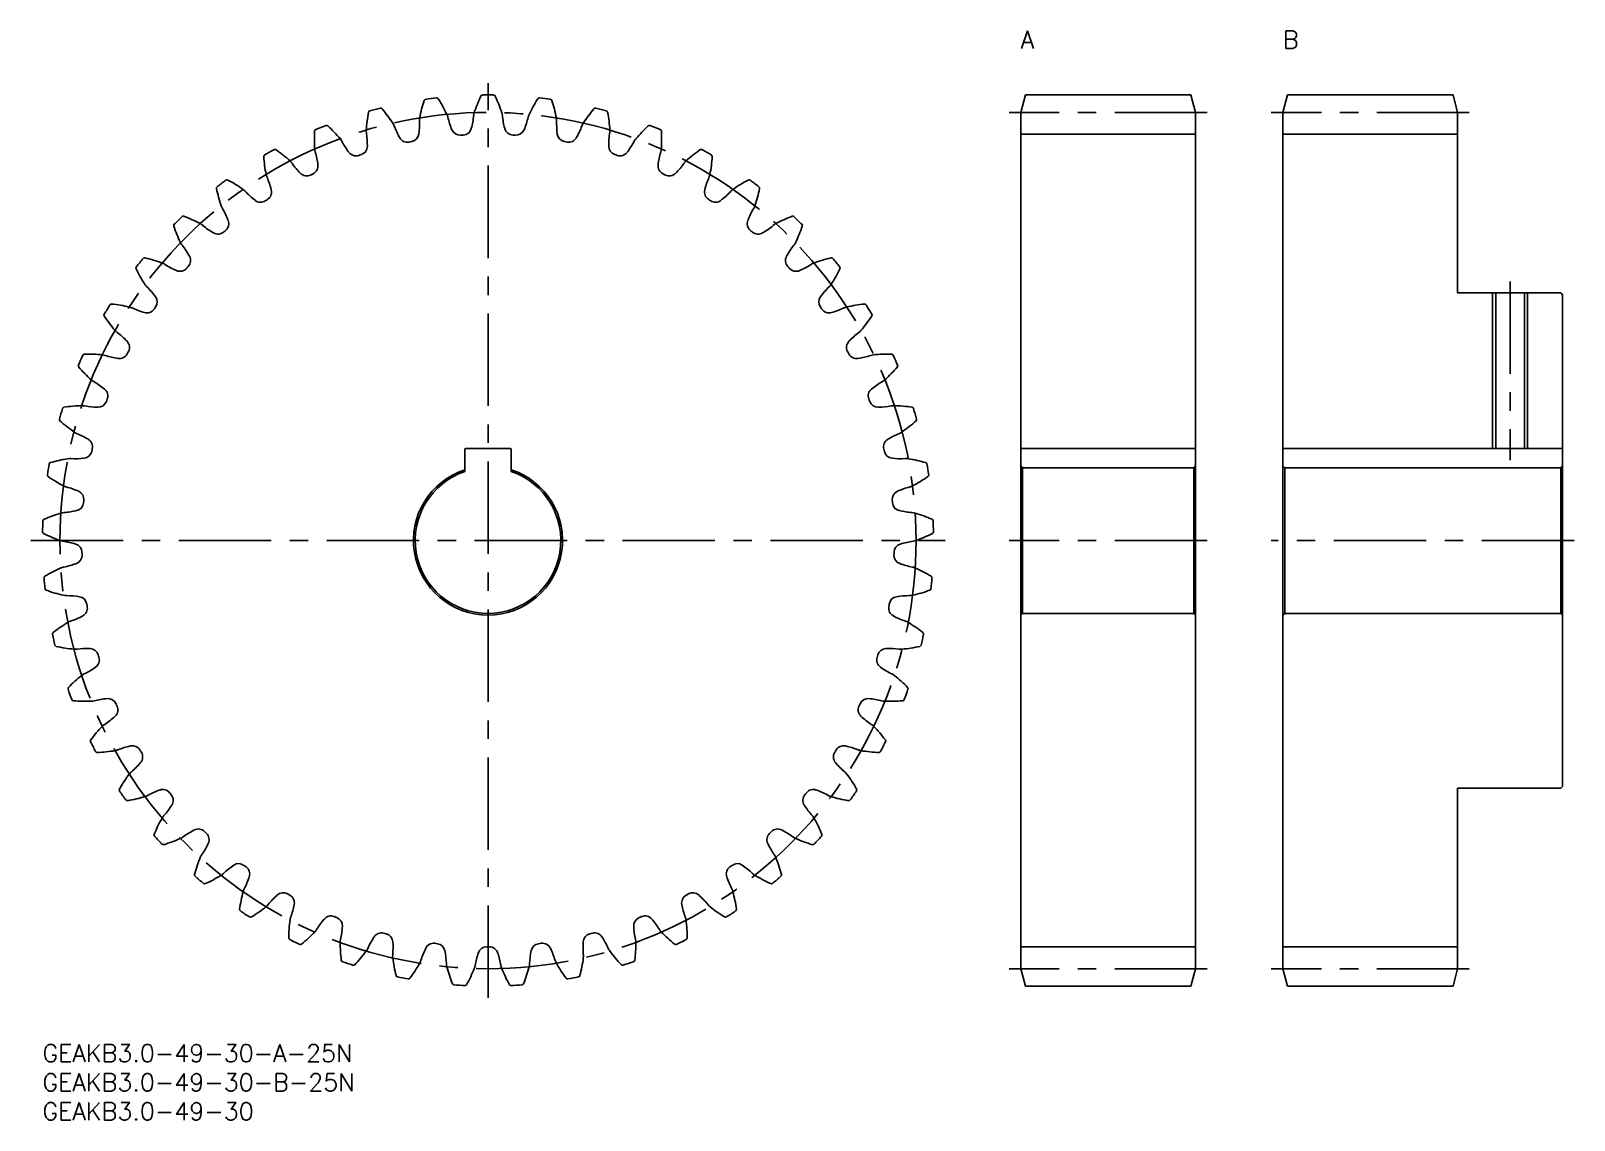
# Model space of a CAD drawing. Extents: x -2 to 263, y -13 to 174.
import ezdxf

# ---------------------------------------------------------------- set-up
doc = ezdxf.new("R2010")
doc.units = 0
doc.header["$LTSCALE"] = 0.5
doc.linetypes.add('CENTER', pattern=[50.8, 31.75, -6.35, 6.35, -6.35])
for name, color, linetype in [('MSM_CENTER', 1, 'CENTER'), ('MSM_CONTINUOUS', 7, 'CONTINUOUS'), ('MSM_NARROW', 5, 'CONTINUOUS'), ('MSM_PART_NUMBER', 7, 'CONTINUOUS')]:
    doc.layers.add(name, color=color, linetype=linetype)
doc.styles.get("Standard").update_dxf_attribs({"font": 'txt.shx', "height": 1, "bigfont": 'bigfont.shx'})

# ---------------------------------------------------------------- blocks, each defined once
blk = doc.blocks.new('*U2')
at = {"layer": 'MSM_PART_NUMBER'}
blk.add_text('GEAKB3.0-49-30-A-25N', height=3, dxfattribs=at).set_placement((0, -3))
blk = doc.blocks.new('*U3')
at = {"layer": 'MSM_PART_NUMBER'}
blk.add_text('GEAKB3.0-49-30-B-25N', height=3, dxfattribs=at).set_placement((0, -8))
blk = doc.blocks.new('*U4')
at = {"layer": 'MSM_PART_NUMBER'}
blk.add_text('GEAKB3.0-49-30', height=3, dxfattribs=at).set_placement((0, -13))
blk = doc.blocks.new('*U5')
at = {"layer": 'MSM_PART_NUMBER'}
blk.add_text('A', height=3, dxfattribs=at).set_placement((168, 171))
blk = doc.blocks.new('*U6')
at = {"layer": 'MSM_PART_NUMBER'}
blk.add_text('B', height=3, dxfattribs=at).set_placement((213, 171))

msp = doc.modelspace()

# ---------------------------------------------------------------- linework, layer by layer
at = {"layer": 'MSM_CENTER'}
for p, q in [((76.5, 8), (76.5, 165)), ((200, 160), (166, 160)), ((245, 160), (211, 160)), ((252, 131), (252, 100.3)), ((-2, 86.5), (155, 86.5)), ((200, 86.5), (166, 86.5)), ((263, 86.5), (211, 86.5)), ((200, 13), (166, 13)), ((245, 13), (211, 13))]:
    msp.add_line(p, q, dxfattribs=at)
msp.add_circle((76.5, 86.5), 73.5, dxfattribs=at)
at = {"layer": 'MSM_CONTINUOUS'}
for p, q in [((168.8, 163), (168, 160)), ((197.2, 163), (168.8, 163)), ((198, 160), (197.2, 163)), ((213.8, 163), (213, 160)), ((242.2, 163), (213.8, 163)), ((243, 160), (242.2, 163)), ((168, 13), (168, 160)), ((198, 160), (198, 13)), ((213, 13), (213, 160)), ((243, 129), (243, 160)), ((168, 156.25), (198, 156.25)), ((213, 156.25), (243, 156.25)), ((260.7, 129), (243, 129)), ((249.54, 129), (249.54, 102.3)), ((254.46, 129), (254.46, 102.3)), ((261, 128.7), (260.7, 129)), ((261, 128.7), (261, 44.3)), ((72.5, 102.1), (72.5, 98.34)), ((80.3, 102.3), (72.7, 102.3)), ((80.5, 98.34), (80.5, 102.1)), ((198, 102.3), (168, 102.3)), ((261, 102.3), (213, 102.3)), ((168.3, 99), (168, 99.3)), ((168.3, 99), (168.3, 74)), ((168.3, 99), (197.7, 99)), ((198, 99.3), (197.7, 99)), ((197.7, 99), (197.7, 74)), ((213.3, 99), (213, 99.3)), ((213.3, 99), (213.3, 74)), ((213.3, 99), (260.7, 99)), ((261, 99.3), (260.7, 99)), ((260.7, 99), (260.7, 74)), ((168.3, 74), (168, 73.7)), ((168.3, 74), (197.7, 74)), ((198, 73.7), (197.7, 74)), ((213.3, 74), (213, 73.7)), ((213.3, 74), (260.7, 74)), ((261, 73.7), (260.7, 74)), ((243, 44), (243, 13)), ((260.7, 44), (243, 44)), ((261, 44.3), (260.7, 44)), ((168, 16.75), (198, 16.75)), ((213, 16.75), (243, 16.75)), ((168.8, 10), (168, 13)), ((198, 13), (197.2, 10)), ((213.8, 10), (213, 13)), ((243, 13), (242.2, 10)), ((197.2, 10), (168.8, 10)), ((242.2, 10), (213.8, 10))]:
    msp.add_line(p, q, dxfattribs=at)
for centre, radius, start, end in [((88.83, 154.46), 24.5, 161.9758, 169.1837), ((65.82, 161.95), 0.3, 98.0556, 161.9758), ((76.5, 86.5), 76.5, 96.6382, 98.0556), ((67.69, 162.19), 0.3, 32.7181, 96.6382), ((47.33, 149.11), 24.5, 25.5102, 32.7181), ((97.42, 152.32), 24.5, 154.6289, 161.8367), ((75.56, 162.69), 0.3, 90.7087, 154.6289), ((76.5, 86.5), 76.5, 89.2913, 90.7087), ((77.44, 162.69), 0.3, 25.3711, 89.2913), ((55.58, 152.32), 24.5, 18.1633, 25.3711), ((105.67, 149.11), 24.5, 147.2819, 154.4898), ((85.31, 162.19), 0.3, 83.3618, 147.282), ((76.5, 86.5), 76.5, 81.9444, 83.3618), ((87.18, 161.95), 0.3, 18.0242, 81.9443), ((64.17, 154.46), 24.5, 10.8163, 18.0242), ((80.04, 155.48), 24.5, 169.3227, 176.5306), ((56.26, 159.96), 0.3, 105.4026, 169.3228), ((76.5, 86.5), 76.5, 103.9852, 105.4026), ((58.08, 160.44), 0.3, 40.065, 103.9852), ((39.56, 144.86), 24.5, 32.8571, 40.065), ((67.2, 158.59), 2.48, 169.1837, 181.2001), ((67.2, 158.59), 2.48, 13.4938, 25.5102), ((84.27, 162.7), 15.08, 193.518, 202.098), ((59.05, 161.08), 15.08, 345.2489, 353.829), ((76.5, 159.19), 2.48, 161.8367, 173.8531), ((76.5, 159.19), 2.48, 6.1469, 18.1633), ((93.95, 161.08), 15.08, 186.171, 194.7511), ((68.73, 162.7), 15.08, 337.902, 346.482), ((85.8, 158.59), 2.48, 154.4898, 166.5062), ((85.8, 158.59), 2.48, 358.7999, 10.8163), ((113.44, 144.86), 24.5, 139.935, 147.1429), ((94.92, 160.44), 0.3, 76.0148, 139.935), ((76.5, 86.5), 76.5, 74.5974, 76.0148), ((96.74, 159.96), 0.3, 10.6773, 74.5973), ((72.96, 155.48), 24.5, 3.4694, 10.6773), ((71.19, 155.37), 24.5, 176.6697, 183.8776), ((47.03, 156.77), 0.3, 112.7498, 176.6697), ((76.5, 86.5), 76.5, 111.3321, 112.7495), ((48.78, 157.48), 0.3, 47.412, 111.3321), ((32.4, 139.66), 24.5, 40.2041, 47.412), ((58.06, 156.81), 2.48, 176.5306, 188.547), ((40.7, 154.21), 15.08, 359.9428, 8.5229), ((58.06, 156.81), 2.48, 20.8408, 32.8571), ((74.47, 163.06), 15.08, 200.8649, 209.445), ((49.65, 158.23), 15.08, 352.5958, 1.1759), ((71.7, 157.59), 1.5, 202.098, 273.8667), ((72.17, 157.62), 1.5, 273.4802, 345.2489), ((80.83, 157.62), 1.5, 194.7511, 266.5197), ((81.3, 157.59), 1.5, 266.1333, 337.902), ((103.35, 158.23), 15.08, 178.8241, 187.4042), ((78.53, 163.06), 15.08, 330.555, 339.1351), ((94.94, 156.81), 2.48, 147.1428, 159.1592), ((112.3, 154.21), 15.08, 171.4771, 180.0572), ((94.94, 156.81), 2.48, 351.453, 3.4694), ((120.6, 139.66), 24.5, 132.588, 139.7959), ((104.22, 157.48), 0.3, 68.6679, 132.5881), ((76.5, 86.5), 76.5, 67.2505, 68.6679), ((105.97, 156.77), 0.3, 3.3303, 67.2505), ((81.81, 155.37), 24.5, 356.1224, 3.3303), ((49.22, 153.88), 2.48, 183.8776, 195.8939), ((49.22, 153.88), 2.48, 28.1877, 40.2041), ((64.69, 162.18), 15.08, 208.2118, 216.7919), ((54.28, 154.2), 1.5, 288.1741, 359.9428), ((62.64, 156.39), 1.5, 209.445, 281.2136), ((76.5, 86.5), 69.75, 100.8272, 101.2136), ((63.12, 156.48), 1.5, 280.8272, 352.5958), ((76.5, 86.5), 69.75, 93.4803, 93.8667), ((76.5, 86.5), 69.75, 86.1333, 86.5197), ((89.88, 156.48), 1.5, 187.4042, 259.1728), ((76.5, 86.5), 69.75, 78.7864, 79.1728), ((90.36, 156.39), 1.5, 258.7864, 330.555), ((98.72, 154.2), 1.5, 180.0572, 251.8259), ((88.31, 162.18), 15.08, 323.2081, 331.7882), ((103.78, 153.88), 2.48, 139.7959, 151.8123), ((103.78, 153.88), 2.48, 344.1061, 356.1225), ((38.29, 152.43), 0.3, 120.0962, 184.0166), ((62.43, 154.12), 24.5, 184.0166, 191.2245), ((76.5, 86.5), 76.5, 118.679, 120.0965), ((39.93, 153.35), 0.3, 54.7589, 118.6791), ((25.97, 133.59), 24.5, 47.551, 54.7589), ((40.83, 149.84), 2.48, 35.5346, 47.551), ((55.11, 160.04), 15.08, 215.5588, 224.1389), ((32.34, 149.08), 15.08, 7.2897, 15.8698), ((53.82, 154.04), 1.5, 216.7919, 288.5606), ((76.5, 86.5), 69.75, 108.1741, 108.5606), ((76.5, 86.5), 69.75, 71.4394, 71.8259), ((99.18, 154.04), 1.5, 251.4394, 323.2081), ((120.66, 149.08), 15.08, 164.1302, 172.7103), ((97.89, 160.04), 15.08, 315.8611, 324.4412), ((112.17, 149.84), 2.48, 132.449, 144.4654), ((127.03, 133.59), 24.5, 125.2411, 132.449), ((113.07, 153.35), 0.3, 61.321, 125.2411), ((76.5, 86.5), 76.5, 59.9035, 61.321), ((90.57, 154.12), 24.5, 348.7755, 355.9834), ((114.71, 152.43), 0.3, 355.9834, 59.9036), ((31.68, 148.13), 0.3, 62.1058, 126.026), ((40.83, 149.84), 2.48, 191.2245, 203.2409), ((24.7, 142.91), 15.08, 14.6367, 23.2167), ((45.37, 150.59), 1.5, 224.1389, 295.9075), ((76.5, 86.5), 69.75, 115.5211, 115.9075), ((45.8, 150.8), 1.5, 295.5211, 7.2897), ((107.2, 150.8), 1.5, 172.7103, 244.4789), ((76.5, 86.5), 69.75, 64.0925, 64.4789), ((107.63, 150.59), 1.5, 244.0925, 315.8611), ((128.3, 142.91), 15.08, 156.7833, 165.3633), ((112.17, 149.84), 2.48, 336.7591, 348.7755), ((121.32, 148.13), 0.3, 53.974, 117.8942), ((30.17, 147), 0.3, 127.4437, 191.3636), ((53.9, 151.77), 24.5, 191.3636, 198.5714), ((76.5, 86.5), 76.5, 126.026, 127.4434), ((20.36, 126.74), 24.5, 54.898, 62.1058), ((33.02, 144.75), 2.48, 42.8816, 54.898), ((45.88, 156.71), 15.08, 222.9057, 231.4858), ((37.83, 146.34), 1.5, 302.868, 14.6367), ((115.17, 146.34), 1.5, 165.3633, 237.132), ((107.12, 156.71), 15.08, 308.5142, 317.0943), ((119.98, 144.75), 2.48, 125.102, 137.1184), ((132.64, 126.74), 24.5, 117.8942, 125.102), ((76.5, 86.5), 76.5, 52.5566, 53.974), ((99.1, 151.77), 24.5, 341.4286, 348.6364), ((122.83, 147), 0.3, 348.6364, 52.5567), ((33.02, 144.75), 2.48, 198.5714, 210.5878), ((17.91, 135.83), 15.08, 21.9836, 30.5637), ((37.43, 146.08), 1.5, 231.4858, 303.2544), ((76.5, 86.5), 69.75, 122.868, 123.2544), ((76.5, 86.5), 69.75, 56.7456, 57.132), ((115.57, 146.08), 1.5, 236.7456, 308.5142), ((135.09, 135.83), 15.08, 149.4363, 158.0164), ((119.98, 144.75), 2.48, 329.4122, 341.4286), ((22.82, 140.58), 0.3, 134.7903, 198.7105), ((45.74, 148.34), 24.5, 198.7105, 205.9184), ((76.5, 86.5), 76.5, 133.3729, 134.7903), ((24.17, 141.89), 0.3, 69.4528, 133.373), ((15.68, 119.23), 24.5, 62.2449, 69.4528), ((25.93, 138.72), 2.48, 50.2285, 62.2449), ((37.16, 152.21), 15.08, 230.2526, 238.8327), ((30.5, 140.91), 1.5, 310.2149, 21.9836), ((122.5, 140.91), 1.5, 158.0164, 229.7851), ((115.84, 152.21), 15.08, 301.1673, 309.7474), ((127.07, 138.72), 2.48, 117.7551, 129.7715), ((137.32, 119.23), 24.5, 110.5472, 117.7551), ((128.83, 141.89), 0.3, 46.6271, 110.5473), ((76.5, 86.5), 76.5, 45.2097, 46.6271), ((107.26, 148.34), 24.5, 334.0816, 341.2895), ((130.18, 140.58), 0.3, 341.2895, 45.2097), ((30.13, 140.6), 1.5, 238.8327, 310.6014), ((76.5, 86.5), 69.75, 130.2149, 130.6014), ((76.5, 86.5), 69.75, 49.3986, 49.7851), ((122.87, 140.6), 1.5, 229.3986, 301.1673), ((25.93, 138.72), 2.48, 205.9184, 217.9347), ((12.08, 127.93), 15.08, 29.3305, 37.9106), ((23.92, 134.58), 1.5, 317.5619, 29.3305), ((129.08, 134.58), 1.5, 150.6695, 222.4381), ((140.92, 127.93), 15.08, 142.0894, 150.6695), ((127.07, 138.72), 2.48, 322.0653, 334.0816), ((16.34, 133.27), 0.3, 142.1373, 206.0575), ((38.08, 143.9), 24.5, 206.0574, 213.2653), ((76.5, 86.5), 76.5, 140.7199, 142.1373), ((17.52, 134.74), 0.3, 76.7997, 140.7199), ((11.99, 111.18), 24.5, 69.5918, 76.7997), ((19.67, 131.82), 2.48, 57.5755, 69.5918), ((29.08, 146.64), 15.08, 237.5996, 246.1797), ((23.59, 134.22), 1.5, 246.1797, 317.9483), ((76.5, 86.5), 69.75, 137.5619, 137.9483), ((76.5, 86.5), 69.75, 42.0517, 42.4381), ((129.41, 134.22), 1.5, 222.0517, 293.8203), ((123.92, 146.64), 15.08, 293.8203, 302.4004), ((133.33, 131.82), 2.48, 110.4082, 122.4245), ((141.01, 111.18), 24.5, 103.2003, 110.4082), ((114.92, 143.9), 24.5, 326.7347, 333.9426), ((135.48, 134.74), 0.3, 39.2801, 103.2003), ((76.5, 86.5), 76.5, 37.8627, 39.2801), ((136.66, 133.27), 0.3, 333.9426, 37.8628), ((19.67, 131.82), 2.48, 213.2653, 225.2817), ((7.31, 119.35), 15.08, 36.6775, 45.2576), ((145.69, 119.35), 15.08, 134.7424, 143.3225), ((133.33, 131.82), 2.48, 314.7183, 326.7347), ((18.2, 127.46), 1.5, 324.9088, 36.6775), ((134.8, 127.46), 1.5, 143.3225, 215.0912), ((10.85, 125.19), 0.3, 149.4842, 213.4044), ((76.5, 86.5), 76.5, 148.0668, 149.4842), ((31.06, 138.52), 24.5, 213.4044, 220.6122), ((11.83, 126.8), 0.3, 84.1466, 148.0668), ((9.36, 102.73), 24.5, 76.9388, 84.1466), ((14.34, 124.18), 2.48, 64.9224, 76.9388), ((21.78, 140.09), 15.08, 244.9465, 253.5266), ((17.93, 127.07), 1.5, 253.5266, 325.2953), ((76.5, 86.5), 69.75, 144.9088, 145.2953), ((76.5, 86.5), 69.75, 34.7047, 35.0912), ((135.07, 127.07), 1.5, 214.7047, 286.4734), ((131.22, 140.09), 15.08, 286.4734, 295.0535), ((138.66, 124.18), 2.48, 103.0612, 115.0776), ((143.64, 102.73), 24.5, 95.8534, 103.0612), ((121.94, 138.52), 24.5, 319.3878, 326.5956), ((141.17, 126.8), 0.3, 31.9332, 95.8534), ((76.5, 86.5), 76.5, 30.5158, 31.9332), ((142.15, 125.19), 0.3, 326.5956, 30.5158), ((14.34, 124.18), 2.48, 220.6122, 232.6286), ((3.68, 110.23), 15.08, 44.0244, 52.6045), ((149.32, 110.23), 15.08, 127.3955, 135.9756), ((138.66, 124.18), 2.48, 307.3714, 319.3878), ((13.44, 119.67), 1.5, 332.2558, 44.0244), ((139.56, 119.67), 1.5, 135.9756, 207.7442), ((76.5, 86.5), 76.5, 155.4137, 156.8312), ((7.21, 118.2), 0.3, 91.4936, 155.4138), ((7.84, 94.01), 24.5, 84.2857, 91.4936), ((10.03, 115.92), 2.48, 72.2693, 84.2857), ((15.37, 132.65), 15.08, 252.2935, 260.8735), ((13.22, 119.24), 1.5, 260.8735, 332.6422), ((76.5, 86.5), 69.75, 152.2558, 152.6422), ((76.5, 86.5), 69.75, 27.3578, 27.7442), ((139.78, 119.24), 1.5, 207.3578, 279.1265), ((137.63, 132.65), 15.08, 279.1265, 287.7065), ((142.97, 115.92), 2.48, 95.7143, 107.7307), ((145.16, 94.01), 24.5, 88.5064, 95.7143), ((145.79, 118.2), 0.3, 24.5863, 88.5064), ((76.5, 86.5), 76.5, 23.1688, 24.5863), ((6.45, 116.48), 0.3, 156.8312, 220.7513), ((24.78, 132.28), 24.5, 220.7513, 227.9592), ((10.03, 115.92), 2.48, 227.9592, 239.9756), ((142.97, 115.92), 2.48, 300.0244, 312.0408), ((128.22, 132.28), 24.5, 312.0408, 319.2487), ((146.55, 116.48), 0.3, 319.2487, 23.1688), ((1.24, 100.73), 15.08, 51.3714, 59.9514), ((9.72, 111.33), 1.5, 339.6027, 51.3714), ((143.28, 111.33), 1.5, 128.6287, 200.3973), ((151.76, 100.73), 15.08, 120.0486, 128.6287), ((76.5, 86.5), 76.5, 162.7607, 164.1781), ((3.72, 109.08), 0.3, 98.8405, 162.7607), ((7.44, 85.17), 24.5, 91.6327, 98.8405), ((6.82, 107.18), 2.48, 79.6163, 91.6327), ((9.97, 124.45), 15.08, 259.6404, 268.2205), ((9.55, 110.88), 1.5, 268.2205, 339.9891), ((76.5, 86.5), 69.75, 159.6027, 159.9891), ((76.5, 86.5), 69.75, 20.0109, 20.3973), ((143.45, 110.88), 1.5, 200.0109, 271.7795), ((143.03, 124.45), 15.08, 271.7795, 280.3596), ((146.18, 107.18), 2.48, 88.3673, 100.3837), ((145.56, 85.17), 24.5, 81.1595, 88.3673), ((149.28, 109.08), 0.3, 17.2393, 81.1595), ((76.5, 86.5), 76.5, 15.8219, 17.2393), ((3.19, 107.28), 0.3, 164.1781, 228.0983), ((19.35, 125.29), 24.5, 228.0983, 235.3061), ((133.65, 125.29), 24.5, 304.6939, 311.9017), ((149.81, 107.28), 0.3, 311.9017, 15.8218), ((6.82, 107.18), 2.48, 235.3061, 247.3225), ((0.04, 90.99), 15.08, 58.7183, 67.2984), ((7.09, 102.59), 1.5, 346.9496, 58.7183), ((145.91, 102.59), 1.5, 121.2817, 193.0504), ((152.96, 90.99), 15.08, 112.7016, 121.2817), ((146.18, 107.18), 2.48, 292.6775, 304.6939), ((6.98, 102.12), 1.5, 275.5674, 347.3361), ((76.5, 86.5), 69.75, 166.9496, 167.3361), ((72.7, 102.1), 0.2, 90, 180), ((80.3, 102.1), 0.2, 0, 90), ((76.5, 86.5), 69.75, 12.6639, 13.0504), ((146.02, 102.12), 1.5, 192.6639, 264.4326), ((76.5, 86.5), 76.5, 170.1076, 171.525), ((1.43, 99.59), 0.3, 106.1875, 170.1076), ((8.18, 76.35), 24.5, 98.9796, 106.1875), ((4.74, 98.1), 2.48, 86.9632, 98.9796), ((5.67, 115.63), 15.08, 266.9873, 275.5674), ((76.5, 86.5), 12.8, 108.21, 71.79), ((76.5, 86.5), 12.5, 108.6629, 71.3371), ((147.33, 115.63), 15.08, 264.4326, 273.0127), ((148.26, 98.1), 2.48, 81.0204, 93.0368), ((144.82, 76.35), 24.5, 73.8125, 81.0204), ((151.57, 99.59), 0.3, 9.8924, 73.8126), ((76.5, 86.5), 76.5, 8.475, 9.8924), ((1.13, 97.73), 0.3, 171.525, 235.4452), ((14.86, 117.66), 24.5, 235.4452, 242.6531), ((4.74, 98.1), 2.48, 242.6531, 254.6694), ((0.09, 81.17), 15.08, 66.0652, 74.6453), ((152.91, 81.17), 15.08, 105.3547, 113.9348), ((148.26, 98.1), 2.48, 285.3306, 297.3469), ((138.14, 117.66), 24.5, 297.3469, 304.5548), ((151.87, 97.73), 0.3, 304.5548, 8.4749), ((5.56, 93.1), 1.5, 282.9144, 354.683), ((5.6, 93.58), 1.5, 354.2966, 66.0652), ((76.5, 86.5), 69.75, 174.2966, 174.683), ((147.4, 93.58), 1.5, 113.9348, 185.7034), ((76.5, 86.5), 69.75, 5.317, 5.7034), ((147.44, 93.1), 1.5, 185.317, 257.0856), ((0.38, 89.88), 0.3, 113.5344, 177.4546), ((10.04, 67.7), 24.5, 106.3265, 113.5344), ((3.85, 88.83), 2.48, 94.3102, 106.3265), ((2.52, 106.34), 15.08, 274.3343, 282.9144), ((150.48, 106.34), 15.08, 257.0856, 265.6657), ((149.15, 88.83), 2.48, 73.6735, 85.6898), ((142.96, 67.7), 24.5, 66.4656, 73.6735), ((152.62, 89.88), 0.3, 2.5454, 66.4656), ((76.5, 86.5), 76.5, 177.4546, 178.872), ((0.31, 88), 0.3, 178.872, 242.7922), ((11.38, 109.52), 24.5, 242.7921, 250), ((141.62, 109.52), 24.5, 290, 297.2079), ((152.69, 88), 0.3, 297.2079, 1.128), ((76.5, 86.5), 76.5, 1.128, 2.5454), ((3.85, 88.83), 2.48, 250, 262.0164), ((1.4, 71.44), 15.08, 73.4122, 81.9922), ((5.28, 84.46), 1.5, 1.6435, 73.4122), ((147.72, 84.46), 1.5, 106.5878, 178.3565), ((151.6, 71.44), 15.08, 98.0078, 106.5878), ((149.15, 88.83), 2.48, 277.9836, 290), ((0.59, 96.71), 15.08, 281.6812, 290.2613), ((5.29, 83.98), 1.5, 290.2613, 2.03), ((76.5, 86.5), 69.75, 181.6435, 182.03), ((76.5, 86.5), 69.75, 357.97, 358.3565), ((147.71, 83.98), 1.5, 177.97, 249.7387), ((152.41, 96.71), 15.08, 249.7387, 258.3188), ((0.57, 80.12), 0.3, 120.8813, 184.8015), ((76.5, 86.5), 76.5, 184.8015, 186.2189), ((12.99, 59.35), 24.5, 113.6735, 120.8813), ((4.15, 79.52), 2.48, 101.6571, 113.6735), ((148.85, 79.52), 2.48, 66.3265, 78.3429), ((140.01, 59.35), 24.5, 59.1187, 66.3265), ((76.5, 86.5), 76.5, 353.7811, 355.1985), ((152.43, 80.12), 0.3, 355.1985, 59.1187), ((0.75, 78.25), 0.3, 186.2189, 250.1391), ((8.97, 101.01), 24.5, 250.1391, 257.3469), ((4.15, 79.52), 2.48, 257.3469, 269.3633), ((3.95, 61.97), 15.08, 80.7591, 89.3392), ((149.05, 61.97), 15.08, 90.6608, 99.2409), ((148.85, 79.52), 2.48, 270.6367, 282.6531), ((144.03, 101.01), 24.5, 282.6531, 289.8609), ((152.25, 78.25), 0.3, 289.8609, 353.781), ((6.13, 75.37), 1.5, 8.9905, 80.7591), ((6.2, 74.89), 1.5, 297.6082, 9.3769), ((76.5, 86.5), 69.75, 188.9905, 189.3769), ((146.8, 74.89), 1.5, 170.6231, 242.3918), ((76.5, 86.5), 69.75, 350.6231, 351.0095), ((146.87, 75.37), 1.5, 99.2409, 171.0095), ((16.98, 51.45), 24.5, 121.0204, 128.2283), ((5.63, 70.33), 2.48, 109.004, 121.0204), ((-0.09, 86.92), 15.08, 289.0282, 297.6082), ((153.09, 86.92), 15.08, 242.3918, 250.9718), ((147.37, 70.33), 2.48, 58.9796, 70.996), ((136.02, 51.45), 24.5, 51.7717, 58.9796), ((2.01, 70.46), 0.3, 128.2283, 192.1484), ((76.5, 86.5), 76.5, 192.1484, 193.5659), ((76.5, 86.5), 76.5, 346.4341, 347.8516), ((150.99, 70.46), 0.3, 347.8516, 51.7718), ((2.43, 68.63), 0.3, 193.5659, 257.486), ((7.67, 92.25), 24.5, 257.486, 264.6939), ((5.63, 70.33), 2.48, 264.6939, 276.7103), ((7.68, 52.89), 15.08, 88.106, 96.6861), ((8.13, 66.46), 1.5, 16.3374, 88.106), ((8.26, 66), 1.5, 304.9552, 16.7238), ((76.5, 86.5), 69.75, 196.3374, 196.7238), ((144.74, 66), 1.5, 163.2762, 235.0448), ((76.5, 86.5), 69.75, 343.2762, 343.6626), ((144.87, 66.46), 1.5, 91.894, 163.6626), ((145.32, 52.89), 15.08, 83.3139, 91.894), ((147.37, 70.33), 2.48, 263.2897, 275.3061), ((145.33, 92.25), 24.5, 275.3061, 282.514), ((150.57, 68.63), 0.3, 282.514, 346.4341), ((8.28, 61.4), 2.48, 116.351, 128.3674), ((0.48, 77.12), 15.08, 296.3751, 304.9552), ((152.52, 77.12), 15.08, 235.0448, 243.6249), ((144.72, 61.4), 2.48, 51.6327, 63.649), ((4.67, 61.07), 0.3, 135.5752, 199.4953), ((76.5, 86.5), 76.5, 199.4954, 200.9128), ((21.95, 44.13), 24.5, 128.3673, 135.5752), ((131.05, 44.13), 24.5, 44.4248, 51.6327), ((76.5, 86.5), 76.5, 339.0872, 340.5046), ((148.33, 61.07), 0.3, 340.5046, 44.4248), ((5.32, 59.3), 0.3, 200.9128, 264.833), ((7.5, 83.4), 24.5, 264.8329, 272.0408), ((8.28, 61.4), 2.48, 272.0408, 284.0572), ((12.54, 44.36), 15.08, 95.453, 104.0331), ((11.25, 57.88), 1.5, 23.6843, 95.453), ((76.5, 86.5), 69.75, 203.6843, 204.0708), ((76.5, 86.5), 69.75, 335.9292, 336.3157), ((141.75, 57.88), 1.5, 84.547, 156.3157), ((140.46, 44.36), 15.08, 75.9669, 84.547), ((144.72, 61.4), 2.48, 255.9428, 267.9592), ((145.5, 83.4), 24.5, 267.9592, 275.1671), ((147.68, 59.3), 0.3, 275.1671, 339.0873), ((2.31, 67.48), 15.08, 303.722, 312.3021), ((11.45, 57.44), 1.5, 312.3021, 24.0708), ((141.55, 57.44), 1.5, 155.9292, 227.6979), ((150.69, 67.48), 15.08, 227.6979, 236.278), ((27.82, 37.5), 24.5, 135.7143, 142.9222), ((12.05, 52.88), 2.48, 123.6979, 135.7143), ((140.95, 52.88), 2.48, 44.2857, 56.3021), ((125.18, 37.5), 24.5, 37.0778, 44.2857), ((8.51, 52.09), 0.3, 142.9222, 206.8423), ((76.5, 86.5), 76.5, 206.8423, 208.2597), ((8.46, 74.6), 24.5, 272.1799, 279.3878), ((12.05, 52.88), 2.48, 279.3878, 291.4041), ((18.45, 36.53), 15.08, 102.7999, 111.38), ((15.45, 49.77), 1.5, 31.0313, 102.7999), ((76.5, 86.5), 69.75, 211.0313, 211.4177), ((76.5, 86.5), 69.75, 328.5823, 328.9687), ((137.55, 49.77), 1.5, 77.2001, 148.9687), ((134.55, 36.53), 15.08, 68.62, 77.2001), ((140.95, 52.88), 2.48, 248.5959, 260.6123), ((144.54, 74.6), 24.5, 260.6122, 267.8201), ((76.5, 86.5), 76.5, 331.7403, 333.1577), ((144.49, 52.09), 0.3, 333.1577, 37.0779), ((9.38, 50.42), 0.3, 208.2597, 272.1799), ((5.35, 58.15), 15.08, 311.069, 319.6491), ((15.7, 49.36), 1.5, 319.6491, 31.4177), ((137.3, 49.36), 1.5, 148.5823, 220.3509), ((147.65, 58.15), 15.08, 220.3509, 228.931), ((143.62, 50.42), 0.3, 267.8201, 331.7403), ((34.48, 31.68), 24.5, 143.0612, 150.2691), ((16.88, 44.91), 2.48, 131.0448, 143.0612), ((136.12, 44.91), 2.48, 36.9388, 48.9552), ((118.52, 31.68), 24.5, 29.7309, 36.9388), ((13.47, 43.68), 0.3, 150.2691, 214.1893), ((76.5, 86.5), 76.5, 214.1893, 215.6067), ((10.54, 66), 24.5, 279.5268, 286.7347), ((16.88, 44.91), 2.48, 286.7347, 298.7511), ((25.32, 29.52), 15.08, 110.1469, 118.7269), ((20.65, 42.26), 1.5, 38.3782, 110.1469), ((76.5, 86.5), 69.75, 218.3782, 218.7646), ((20.94, 41.89), 1.5, 326.996, 38.7646), ((132.06, 41.89), 1.5, 141.2354, 213.004), ((76.5, 86.5), 69.75, 321.2354, 321.6218), ((132.35, 42.26), 1.5, 69.8531, 141.6218), ((127.68, 29.52), 15.08, 61.2731, 69.8531), ((136.12, 44.91), 2.48, 241.2489, 253.2653), ((142.46, 66), 24.5, 253.2653, 260.4732), ((76.5, 86.5), 76.5, 324.3933, 325.8107), ((139.53, 43.68), 0.3, 325.8107, 29.7309), ((14.55, 42.14), 0.3, 215.6067, 279.5269), ((9.56, 49.28), 15.08, 318.4159, 326.996), ((143.44, 49.28), 15.08, 213.004, 221.5841), ((138.45, 42.14), 0.3, 260.4732, 324.3934), ((41.84, 26.76), 24.5, 150.4082, 157.616), ((22.69, 37.63), 2.48, 138.3918, 150.4082), ((130.31, 37.63), 2.48, 29.5918, 41.6082), ((111.16, 26.76), 24.5, 22.384, 29.5918), ((19.46, 35.97), 0.3, 157.616, 221.5362), ((76.5, 86.5), 76.5, 221.5362, 222.9536), ((13.7, 57.73), 24.5, 286.8738, 294.0816), ((22.69, 37.63), 2.48, 294.0816, 306.098), ((33.03, 23.44), 15.08, 117.4938, 126.0739), ((26.76, 35.49), 1.5, 45.7251, 117.4938), ((14.87, 41.03), 15.08, 325.7629, 334.3429), ((76.5, 86.5), 69.75, 225.7251, 226.1116), ((27.11, 35.15), 1.5, 334.3429, 46.1116), ((125.89, 35.15), 1.5, 133.8884, 205.6571), ((138.13, 41.03), 15.08, 205.6571, 214.2371), ((76.5, 86.5), 69.75, 313.8884, 314.2749), ((126.24, 35.49), 1.5, 62.5062, 134.2749), ((119.97, 23.44), 15.08, 53.9261, 62.5062), ((130.31, 37.63), 2.48, 233.902, 245.9184), ((139.3, 57.73), 24.5, 245.9184, 253.1262), ((76.5, 86.5), 76.5, 317.0464, 318.4638), ((133.54, 35.97), 0.3, 318.4638, 22.384), ((20.73, 34.58), 0.3, 222.9536, 286.8738), ((49.76, 22.81), 24.5, 157.7551, 164.963), ((29.38, 31.15), 2.48, 145.7387, 157.7551), ((123.62, 31.15), 2.48, 22.2449, 34.2613), ((103.24, 22.81), 24.5, 15.037, 22.2449), ((132.27, 34.58), 0.3, 253.1262, 317.0464), ((26.39, 29.09), 0.3, 164.963, 228.8832), ((29.38, 31.15), 2.48, 301.4286, 313.445), ((41.45, 18.4), 15.08, 124.8407, 133.4208), ((33.69, 29.54), 1.5, 53.0721, 124.8407), ((76.5, 86.5), 69.75, 233.0721, 233.4585), ((34.08, 29.26), 1.5, 341.6899, 53.4585), ((118.92, 29.26), 1.5, 126.5415, 198.3101), ((76.5, 86.5), 69.75, 306.5415, 306.9279), ((119.31, 29.54), 1.5, 55.1593, 126.9279), ((111.55, 18.4), 15.08, 46.5792, 55.1593), ((123.62, 31.15), 2.48, 226.555, 238.5714), ((126.61, 29.09), 0.3, 311.1169, 15.0371), ((76.5, 86.5), 76.5, 228.8831, 230.3005), ((27.83, 27.87), 0.3, 230.3005, 294.2207), ((17.9, 49.94), 24.5, 294.2207, 301.4286), ((36.85, 25.58), 2.48, 153.0857, 165.102), ((21.19, 33.52), 15.08, 333.1098, 341.6899), ((131.81, 33.52), 15.08, 198.3101, 206.8902), ((116.15, 25.58), 2.48, 14.898, 26.9143), ((135.1, 49.94), 24.5, 238.5714, 245.7793), ((125.17, 27.87), 0.3, 245.7793, 309.6995), ((76.5, 86.5), 76.5, 309.6995, 311.1169), ((58.13, 19.92), 24.5, 165.102, 172.3099), ((36.85, 25.58), 2.48, 308.7755, 320.7919), ((50.44, 14.48), 15.08, 132.1877, 140.7678), ((41.33, 24.54), 1.5, 60.419, 132.1877), ((76.5, 86.5), 69.75, 240.419, 240.8055), ((41.75, 24.3), 1.5, 349.0368, 60.8055), ((28.42, 26.88), 15.08, 340.4567, 349.0368), ((111.25, 24.3), 1.5, 119.1945, 190.9632), ((124.58, 26.88), 15.08, 190.9632, 199.5433), ((76.5, 86.5), 69.75, 299.1945, 299.581), ((111.67, 24.54), 1.5, 47.8123, 119.581), ((102.56, 14.48), 15.08, 39.2322, 47.8123), ((116.15, 25.58), 2.48, 219.2081, 231.2245), ((94.87, 19.92), 24.5, 7.6901, 14.898), ((34.14, 23.16), 0.3, 172.3099, 236.23), ((76.5, 86.5), 76.5, 236.2301, 237.6475), ((35.72, 22.13), 0.3, 237.6475, 301.5677), ((23.05, 42.75), 24.5, 301.5676, 308.7755), ((66.79, 18.12), 24.5, 172.449, 179.6568), ((44.96, 21.01), 2.48, 160.4326, 172.449), ((59.87, 11.74), 15.08, 139.5346, 148.1147), ((49.54, 20.55), 1.5, 67.766, 139.5346), ((76.5, 86.5), 69.75, 247.766, 248.1524), ((49.99, 20.37), 1.5, 356.3838, 68.1524), ((103.01, 20.37), 1.5, 111.8476, 183.6163), ((76.5, 86.5), 69.75, 291.8476, 292.234), ((103.46, 20.55), 1.5, 40.4654, 112.234), ((93.13, 11.74), 15.08, 31.8853, 40.4654), ((108.04, 21.01), 2.48, 7.551, 19.5674), ((86.21, 18.12), 24.5, 0.3432, 7.551), ((129.95, 42.75), 24.5, 231.2245, 238.4324), ((117.28, 22.13), 0.3, 238.4324, 302.3526), ((76.5, 86.5), 76.5, 302.3525, 303.7699), ((118.86, 23.16), 0.3, 303.7699, 7.6901), ((29.09, 36.27), 24.5, 308.9146, 316.1224), ((44.96, 21.01), 2.48, 316.1224, 328.1388), ((36.44, 21.22), 15.08, 347.8037, 356.3838), ((58.19, 17.64), 1.5, 75.1129, 146.8816), ((76.5, 86.5), 69.75, 255.1129, 255.4993), ((58.66, 17.52), 1.5, 3.7307, 75.4993), ((94.34, 17.52), 1.5, 104.5007, 176.2693), ((76.5, 86.5), 69.75, 284.5007, 284.8871), ((94.81, 17.64), 1.5, 33.1185, 104.8871), ((116.56, 21.22), 15.08, 183.6162, 192.1963), ((108.04, 21.01), 2.48, 211.8612, 223.8776), ((123.91, 36.27), 24.5, 223.8776, 231.0854), ((42.59, 18.26), 0.3, 179.6568, 243.577), ((76.5, 86.5), 76.5, 243.577, 244.9944), ((44.29, 17.44), 0.3, 244.9944, 308.9146), ((53.59, 17.51), 2.48, 167.7795, 179.7959), ((75.62, 17.44), 24.5, 179.7959, 187.0038), ((35.9, 30.62), 24.5, 316.2615, 323.4694), ((53.59, 17.51), 2.48, 323.4694, 335.4858), ((69.57, 10.22), 15.08, 146.8816, 155.4616), ((45.11, 16.64), 15.08, 355.1506, 3.7307), ((79.38, 9.96), 15.08, 154.2285, 162.8086), ((67.15, 15.87), 1.5, 82.4598, 154.2285), ((76.5, 86.5), 69.75, 262.4598, 262.8463), ((67.63, 15.8), 1.5, 11.0776, 82.8463), ((54.3, 13.2), 15.08, 2.4975, 11.0776), ((76.26, 15.25), 1.5, 89.8068, 161.5754), ((76.5, 86.5), 69.75, 269.8068, 270.1932), ((76.74, 15.25), 1.5, 18.4246, 90.1932), ((98.7, 13.2), 15.08, 168.9224, 177.5025), ((85.37, 15.8), 1.5, 97.1537, 168.9224), ((76.5, 86.5), 69.75, 277.1537, 277.5402), ((85.85, 15.87), 1.5, 25.7715, 97.5402), ((73.62, 9.96), 15.08, 17.1914, 25.7715), ((107.89, 16.64), 15.08, 176.2693, 184.8494), ((83.43, 10.22), 15.08, 24.5384, 33.1184), ((99.41, 17.51), 2.48, 204.5142, 216.5306), ((117.1, 30.62), 24.5, 216.5306, 223.7385), ((77.38, 17.44), 24.5, 352.9962, 0.2041), ((99.41, 17.51), 2.48, 0.2041, 12.2205), ((108.71, 17.44), 0.3, 231.0854, 295.0055), ((76.5, 86.5), 76.5, 295.0056, 296.423), ((110.41, 18.26), 0.3, 296.423, 0.3432), ((51.6, 14.48), 0.3, 187.0038, 250.924), ((76.5, 86.5), 76.5, 250.9239, 252.3414), ((53.39, 13.89), 0.3, 252.3414, 316.2615), ((62.6, 15.15), 2.48, 175.1265, 187.1429), ((84.45, 17.89), 24.5, 187.1429, 194.3507), ((43.38, 25.89), 24.5, 323.6085, 330.8163), ((62.6, 15.15), 2.48, 330.8163, 342.8327), ((71.84, 13.96), 2.48, 182.4734, 194.4898), ((93.16, 19.47), 24.5, 194.4898, 201.6977), ((71.84, 13.96), 2.48, 338.1633, 350.1796), ((89.14, 10.96), 15.08, 161.5754, 170.1555), ((63.86, 10.96), 15.08, 9.8445, 18.4246), ((81.16, 13.96), 2.48, 189.8204, 201.8367), ((59.84, 19.47), 24.5, 338.3023, 345.5102), ((81.16, 13.96), 2.48, 345.5102, 357.5266), ((90.4, 15.15), 2.48, 197.1673, 209.1837), ((109.62, 25.89), 24.5, 209.1837, 216.3915), ((68.55, 17.89), 24.5, 345.6493, 352.8571), ((90.4, 15.15), 2.48, 352.8571, 4.8735), ((99.61, 13.89), 0.3, 223.7385, 287.6586), ((76.5, 86.5), 76.5, 287.6586, 289.0761), ((101.4, 14.48), 0.3, 289.0761, 352.9962), ((61.01, 11.89), 0.3, 194.3507, 258.2708), ((76.5, 86.5), 76.5, 258.2709, 259.6883), ((62.86, 11.53), 0.3, 259.6883, 323.6085), ((51.4, 22.15), 24.5, 330.9554, 338.1633), ((101.6, 22.15), 24.5, 201.8367, 209.0446), ((90.14, 11.53), 0.3, 216.3915, 280.3116), ((76.5, 86.5), 76.5, 280.3117, 281.7291), ((91.99, 11.89), 0.3, 281.7291, 345.6493), ((70.68, 10.52), 0.3, 201.6977, 265.6179), ((76.5, 86.5), 76.5, 265.6178, 267.0352), ((72.56, 10.4), 0.3, 267.0352, 330.9554), ((80.44, 10.4), 0.3, 209.0446, 272.9648), ((76.5, 86.5), 76.5, 272.9648, 274.3822), ((82.32, 10.52), 0.3, 274.3822, 338.3024)]:
    msp.add_arc(centre, radius, start, end, dxfattribs=at)
at = {"layer": 'MSM_NARROW'}
for p, q in [((249, 129), (249, 102.3)), ((255, 129), (255, 102.3))]:
    msp.add_line(p, q, dxfattribs=at)

# ---------------------------------------------------------------- block references
at = {"layer": 'MSM_CONTINUOUS'}
for name in ['*U5', '*U6', '*U2', '*U3', '*U4']:
    msp.add_blockref(name, (0, 0), dxfattribs=at)

doc.saveas('drawing.dxf')
